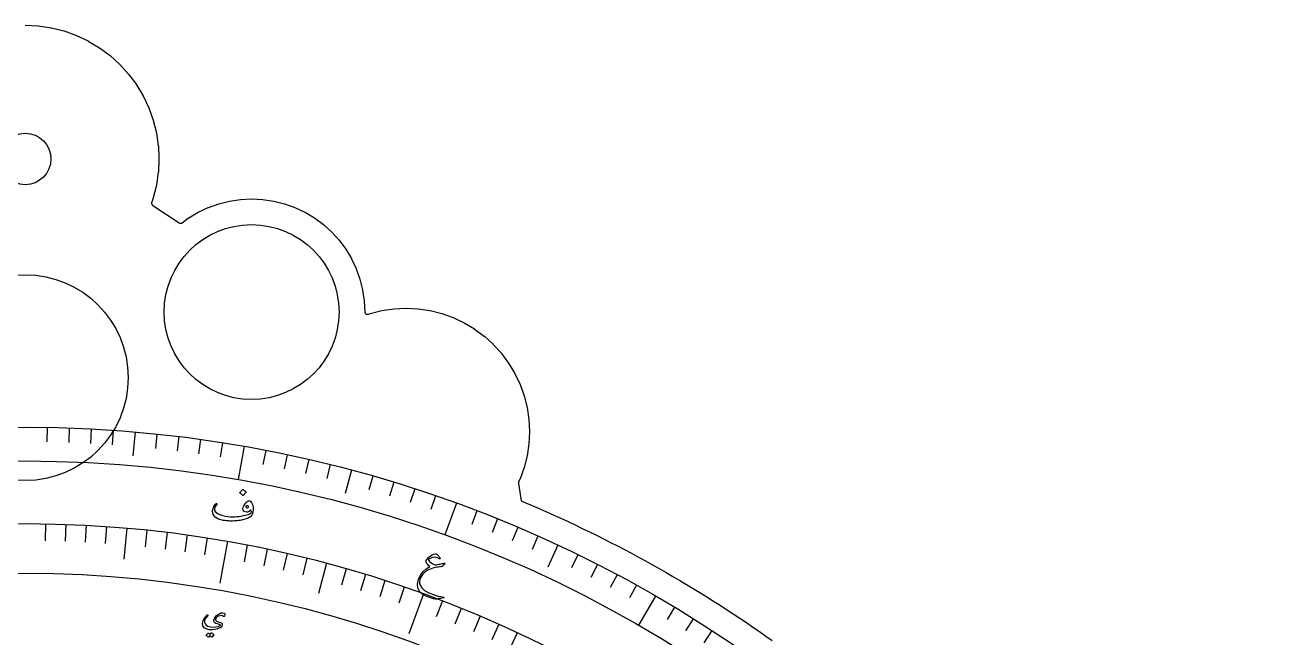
# Model space of a CAD drawing. Header units: millimetres. Extents: x -140 to 140, y -140 to 181.
# Drawn here: x 0 to 137.2, y 114.3 to 181 of the extents above; entities that cross this region are included whole.
import ezdxf

# ---------------------------------------------------------------- set-up
doc = ezdxf.new("R2010")
doc.units = ezdxf.units.MM
for name, color, linetype in [('CUT_INNER', 6, 'Continuous'), ('CUT_OUTER', 1, 'Continuous'), ('ENGRAVE', 7, 'Continuous'), ('ENGRAVE_FINE', 8, 'Continuous'), ('TEXT', 5, 'Continuous')]:
    doc.layers.add(name, color=color, linetype=linetype)

msp = doc.modelspace()

# ---------------------------------------------------------------- linework, layer by layer
at = {"layer": 'CUT_INNER'}
for centre, radius in [((0, 166.3921), 2.8), ((24.64, 149.7321), 9.52), ((0, 142.5921), 11.2)]:
    msp.add_circle(centre, radius, dxfattribs=at)
at = {"layer": 'CUT_OUTER'}
msp.add_lwpolyline([(-0.0074, 180.9518), (0.0074, 180.9518), (1.4198, 180.8824), (1.4344, 180.8809), (2.8332, 180.6734), (2.8477, 180.6706), (4.2194, 180.327), (4.2335, 180.3227), (5.5649, 179.8463), (5.5785, 179.8407), (6.8569, 179.236), (6.8699, 179.2291), (8.0828, 178.5021), (8.095, 178.4939), (9.2309, 177.6515), (9.2422, 177.6422), (10.29, 176.6925), (10.3004, 176.6821), (11.2501, 175.6343), (11.2594, 175.623), (12.1018, 174.4871), (12.11, 174.4749), (12.837, 173.262), (12.8439, 173.249), (13.4485, 171.9706), (13.4542, 171.9571), (13.9306, 170.6256), (13.9348, 170.6115), (14.2784, 169.2398), (14.2813, 169.2253), (14.4888, 167.8265), (14.4903, 167.8119), (14.5596, 166.3995), (14.5596, 166.3848), (14.4903, 164.9723), (14.4888, 164.9577), (14.2813, 163.5589), (14.2784, 163.5445), (13.9348, 162.1727), (13.9306, 162.1586), (13.7636, 161.6921), (13.7553, 161.6649), (13.7496, 161.6369), (13.7466, 161.6086), (13.7463, 161.5801), (13.7487, 161.5517), (13.7538, 161.5237), (13.7615, 161.4962), (13.7718, 161.4697), (13.7845, 161.4442), (13.7996, 161.42), (13.817, 161.3974), (13.8364, 161.3766), (13.8577, 161.3576), (13.8807, 161.3408), (16.7481, 159.4451), (16.7744, 159.4296), (16.8022, 159.4168), (16.8311, 159.4069), (16.8608, 159.4), (16.8911, 159.3962), (16.9217, 159.3954), (16.9521, 159.3978), (16.9822, 159.4033), (17.0115, 159.4118), (17.0398, 159.4232), (17.0669, 159.4375), (17.0923, 159.4544), (17.7895, 159.9714), (17.8017, 159.9796), (18.8261, 160.5936), (18.839, 160.6005), (19.9187, 161.1112), (19.9323, 161.1168), (21.0568, 161.5191), (21.0708, 161.5234), (22.2293, 161.8136), (22.2438, 161.8165), (23.4251, 161.9917), (23.4398, 161.9932), (24.6326, 162.0518), (24.6474, 162.0518), (25.8402, 161.9932), (25.8549, 161.9917), (27.0362, 161.8165), (27.0507, 161.8136), (28.2092, 161.5234), (28.2232, 161.5191), (29.3477, 161.1168), (29.3613, 161.1112), (30.441, 160.6005), (30.4539, 160.5936), (31.4783, 159.9796), (31.4905, 159.9714), (32.4498, 159.26), (32.4612, 159.2507), (33.3461, 158.4486), (33.3565, 158.4382), (34.1585, 157.5533), (34.1679, 157.5419), (34.8793, 156.5827), (34.8875, 156.5704), (35.5015, 155.546), (35.5084, 155.5331), (36.019, 154.4534), (36.0247, 154.4398), (36.427, 153.3154), (36.4313, 153.3013), (36.7215, 152.1428), (36.7244, 152.1283), (36.8996, 150.947), (36.901, 150.9323), (36.9578, 149.7767), (36.9607, 149.7474), (36.9664, 149.7185), (36.975, 149.6904), (36.9863, 149.6632), (37.0001, 149.6372), (37.0165, 149.6127), (37.0352, 149.59), (37.056, 149.5691), (37.0787, 149.5505), (37.1032, 149.5341), (37.1292, 149.5202), (37.1564, 149.509), (37.1846, 149.5004), (37.2134, 149.4947), (37.2427, 149.4918), (37.2722, 149.4918), (37.3015, 149.4947), (37.3303, 149.5004), (37.3585, 149.509), (37.5316, 149.5709), (37.5457, 149.5752), (38.8108, 149.8921), (38.8253, 149.895), (40.1154, 150.0863), (40.13, 150.0878), (41.4326, 150.1518), (41.4474, 150.1518), (42.75, 150.0878), (42.7646, 150.0863), (44.0547, 149.895), (44.0692, 149.8921), (45.3343, 149.5752), (45.3484, 149.5709), (46.5763, 149.1315), (46.5899, 149.1259), (47.7689, 148.5683), (47.7819, 148.5614), (48.9005, 147.8909), (48.9128, 147.8827), (49.9603, 147.1058), (49.9717, 147.0964), (50.9381, 146.2206), (50.9485, 146.2102), (51.8243, 145.2438), (51.8336, 145.2324), (52.6106, 144.1849), (52.6187, 144.1727), (53.2892, 143.054), (53.2962, 143.041), (53.8538, 141.862), (53.8594, 141.8485), (54.2988, 140.6205), (54.3031, 140.6064), (54.62, 139.3413), (54.6228, 139.3268), (54.8142, 138.0368), (54.8156, 138.0221), (54.8796, 136.7195), (54.8796, 136.7048), (54.8156, 135.4021), (54.8142, 135.3875), (54.6228, 134.0974), (54.62, 134.083), (54.3031, 132.8178), (54.2988, 132.8038), (53.8594, 131.5758), (53.8538, 131.5622), (53.7001, 131.2373), (53.6886, 131.2092), (53.6799, 131.1802), (53.6742, 131.1504), (53.6715, 131.1202), (53.6719, 131.0898), (53.6754, 131.0597), (53.9904, 129.1699), (54.3683, 129.012), (55.1589, 128.6759), (55.9474, 128.3351), (56.7338, 127.9894), (57.518, 127.6388), (58.3001, 127.2835), (59.08, 126.9234), (59.8577, 126.5585), (60.6331, 126.1888), (61.4063, 125.8144), (62.1771, 125.4353), (62.9456, 125.0514), (63.7117, 124.6628), (64.4754, 124.2695), (65.2367, 123.8716), (65.9955, 123.469), (66.7519, 123.0617), (67.5057, 122.6498), (68.257, 122.2333), (69.0057, 121.8122), (69.7519, 121.3865), (70.4954, 120.9562), (71.2362, 120.5214), (71.9744, 120.082), (72.7098, 119.6381), (73.4426, 119.1897), (74.1725, 118.7368), (74.8997, 118.2795), (75.624, 117.8177), (76.3455, 117.3515), (77.0641, 116.8808), (77.7798, 116.4057), (78.4926, 115.9263), (79.2025, 115.4425), (79.9093, 114.9544), (80.6131, 114.4619), (81.314, 113.9651)], dxfattribs=at)
at = {"layer": 'ENGRAVE'}
for points in [[(11.9578, 136.6779), (11.729, 134.0629)], [(23.8245, 135.1156), (23.1864, 131.4965)], [(35.51, 132.525), (34.8306, 129.9895)], [(46.9252, 128.9258), (45.6682, 125.4725)], [(11.0426, 126.2179), (10.7473, 122.8428)], [(22.0012, 124.7751), (21.199, 120.2253)], [(57.9832, 124.3454), (56.8739, 121.9664)], [(32.7924, 122.3828), (31.9155, 119.1102)], [(43.334, 119.0591), (41.7538, 114.7177)], [(68.6, 118.8187), (66.7625, 115.636)], [(53.5457, 114.8292), (52.1139, 111.7586)]]:
    msp.add_lwpolyline(points, dxfattribs=at)
for radius in [137.2, 137.2, 133.525, 126.7, 126.7, 121.31]:
    msp.add_circle((0, 0), radius, dxfattribs=at)
at = {"layer": 'ENGRAVE_FINE'}
for points in [[(2.3945, 137.1791), (2.367, 135.6043)], [(4.7882, 137.1164), (4.7332, 135.5424)], [(7.1805, 137.012), (7.0981, 135.4391)], [(9.5706, 136.8658), (9.4607, 135.2946)], [(14.3413, 136.4484), (14.1767, 134.882)], [(16.7205, 136.1773), (16.5285, 134.6141)], [(19.0945, 135.8648), (18.8754, 134.3051)], [(21.4628, 135.5108), (21.2164, 133.9552)], [(26.179, 134.6792), (25.8785, 133.1332)], [(28.5255, 134.2019), (28.198, 132.6613)], [(30.8633, 133.6836), (30.509, 132.1489)], [(33.1917, 133.1246), (32.8107, 131.5964)], [(37.8174, 131.8851), (37.3833, 130.3711)], [(40.1134, 131.205), (39.6529, 129.6988)], [(42.3971, 130.485), (41.9104, 128.987)], [(44.668, 129.7251), (44.1552, 128.236)], [(49.1681, 128.0872), (48.6037, 126.6168)], [(2.2112, 126.6807), (2.179, 124.833)], [(4.4218, 126.6228), (4.3573, 124.7759)], [(6.631, 126.5264), (6.5342, 124.6809)], [(8.8381, 126.3914), (8.7092, 124.5479)], [(51.396, 127.2096), (50.806, 125.7493)], [(53.6083, 126.2933), (52.9929, 124.8435)], [(13.2438, 126.0059), (13.0506, 124.168)], [(15.4408, 125.7556), (15.2156, 123.9214)], [(17.6332, 125.467), (17.376, 123.6369)], [(19.8202, 125.1401), (19.5312, 123.3149)], [(55.8043, 125.3384), (55.1637, 123.8996)], [(24.1755, 124.3722), (23.8229, 122.5581)], [(26.3424, 123.9313), (25.9582, 122.1237)], [(28.5013, 123.4527), (28.0856, 121.6521)], [(30.6515, 122.9365), (30.2044, 121.1434)], [(60.1445, 123.3145), (59.4541, 121.8989)], [(62.2875, 122.2461), (61.5725, 120.8428)], [(34.9233, 121.7919), (34.4139, 120.0154)], [(37.0435, 121.1638), (36.5032, 119.3966)], [(64.4115, 121.1404), (63.6721, 119.7498)], [(39.1525, 120.4989), (38.5814, 118.7413)], [(41.2495, 119.7972), (40.6478, 118.0499)], [(66.5159, 119.9978), (65.7523, 118.6203)], [(45.4052, 118.2846), (44.743, 116.5594)], [(47.4627, 117.4742), (46.7704, 115.7608)], [(49.5056, 116.628), (48.7836, 114.9269)], [(70.6632, 117.6034), (69.852, 116.2533)], [(51.5335, 115.7462), (50.7819, 114.058)], [(72.7049, 116.3522), (71.8703, 115.0165)], [(74.7245, 115.0656), (73.8667, 113.7447)]]:
    msp.add_lwpolyline(points, dxfattribs=at)
at = {"layer": 'TEXT'}
for points in [[(23.6635, 130.4114), (23.6709, 130.4164), (23.6805, 130.4186), (23.6922, 130.4177), (23.7059, 130.414), (23.7975, 130.3568), (23.8817, 130.2919), (23.9585, 130.2193), (24.0279, 130.139), (24.034, 130.1276), (24.0357, 130.117), (24.0329, 130.1072), (24.0257, 130.0983), (23.7183, 129.7639), (23.7078, 129.7565), (23.696, 129.7564), (23.683, 129.7636), (23.6687, 129.7781), (23.6563, 129.7906), (23.6365, 129.8096), (23.6095, 129.8351), (23.5751, 129.8671), (23.5328, 129.9056), (23.4819, 129.9508), (23.4223, 130.0027), (23.354, 130.0612), (23.3453, 130.0705), (23.3415, 130.0789), (23.3429, 130.0863), (23.3493, 130.0929)], [(24.3615, 129.1815), (24.4631, 129.1696), (24.5555, 129.1125), (24.6386, 129.0101), (24.7122, 128.8625), (24.7674, 128.678), (24.7956, 128.4653), (24.7967, 128.2242), (24.7708, 127.9549), (24.755, 127.8584), (24.7312, 127.7706), (24.6994, 127.6915), (24.6597, 127.6209), (24.5418, 127.4875), (24.3821, 127.3691), (24.1805, 127.2656), (23.9372, 127.1768), (23.8025, 127.1395), (23.6645, 127.1063), (23.5232, 127.0771), (23.3786, 127.0518), (23.2304, 127.0307), (23.0782, 127.0136), (22.9221, 127.0006), (22.762, 126.9916), (22.602, 126.9863), (22.4462, 126.9842), (22.2945, 126.9854), (22.147, 126.9899), (22.0033, 126.998), (21.8633, 127.0102), (21.7268, 127.0264), (21.5938, 127.0467), (21.0484, 127.1846), (20.6654, 127.397), (20.4445, 127.6852), (20.3863, 128.0502), (20.3957, 128.1313), (20.415, 128.2223), (20.4442, 128.3233), (20.4833, 128.4342), (20.5375, 128.5543), (20.6042, 128.6685), (20.6836, 128.7768), (20.7757, 128.8791), (20.7888, 128.8905), (20.8032, 128.8978), (20.8188, 128.901), (20.8358, 128.9002), (20.8514, 128.8954), (20.8632, 128.8868), (20.8712, 128.8743), (20.8753, 128.8579), (20.8757, 128.8406), (20.8726, 128.8251), (20.8658, 128.8114), (20.8556, 128.7996), (20.6774, 128.5562), (20.596, 128.3368), (20.6108, 128.1417), (20.7214, 127.9708), (20.9927, 127.767), (21.349, 127.6137), (21.7905, 127.5102), (22.3178, 127.4556), (22.5521, 127.4484), (22.7888, 127.4518), (23.0279, 127.466), (23.2695, 127.4909), (23.5133, 127.5266), (23.7591, 127.573), (24.007, 127.6301), (24.2569, 127.6981), (24.3921, 127.7447), (24.4986, 127.8026), (24.5764, 127.8716), (24.6254, 127.952), (24.6195, 128.015), (24.6025, 128.0749), (24.5746, 128.1318), (24.5358, 128.1856), (24.5306, 128.1888), (24.5231, 128.1867), (24.5132, 128.1792), (24.5011, 128.1664), (24.4074, 128.0652), (24.3106, 127.9942), (24.2105, 127.9533), (24.1072, 127.9426), (23.9279, 127.9737), (23.7999, 128.0516), (23.723, 128.1764), (23.6973, 128.3483), (23.7246, 128.4909), (23.8047, 128.6564), (23.9379, 128.8449), (24.1244, 129.0561), (24.1804, 129.1064), (24.2385, 129.1441), (24.2989, 129.1691), (24.3615, 129.1815)], [(24.2843, 128.4702), (24.307, 128.4891), (24.3166, 128.5105), (24.313, 128.5343), (24.2962, 128.5606), (24.2213, 128.6307), (24.1486, 128.6579), (24.0782, 128.6422), (24.0102, 128.5835), (23.999, 128.5637), (23.994, 128.5454), (23.995, 128.5284), (24.0022, 128.5129), (24.064, 128.4557), (24.1316, 128.4295), (24.205, 128.4344), (24.2843, 128.4702)], [(44.6289, 123.4091), (44.7116, 123.402), (44.7932, 123.371), (44.8736, 123.3163), (44.9527, 123.2376), (44.9907, 123.1913), (45.0247, 123.1461), (45.0546, 123.102), (45.0805, 123.059), (45.1024, 123.0174), (45.1206, 122.9776), (45.135, 122.9395), (45.1456, 122.9031), (45.1494, 122.8701), (45.1374, 122.8549), (45.1096, 122.8578), (45.0659, 122.8785), (44.7864, 123.0022), (44.4983, 123.0367), (44.2022, 122.9822), (43.8985, 122.8385), (43.887, 122.8262), (43.8818, 122.8109), (43.8831, 122.7927), (43.8907, 122.7715), (44.0184, 122.5786), (44.1758, 122.4245), (44.3631, 122.309), (44.5805, 122.232), (44.6223, 122.2255), (44.6793, 122.2255), (44.7516, 122.2321), (44.839, 122.2451), (45.0014, 122.2771), (45.145, 122.305), (45.2696, 122.3291), (45.3753, 122.3492), (45.4621, 122.3656), (45.5298, 122.3782), (45.5786, 122.387), (45.6083, 122.3922), (45.6472, 122.3901), (45.6624, 122.3733), (45.6537, 122.3418), (45.6212, 122.2956), (45.5195, 122.1803), (45.4373, 122.0969), (45.3745, 122.0454), (45.3311, 122.0258), (45.216, 122.0157), (45.0926, 122.0002), (44.9608, 121.9793), (44.8208, 121.9528), (44.6724, 121.9209), (44.5159, 121.8834), (44.3511, 121.8403), (44.1782, 121.7917), (43.8147, 121.6464), (43.5033, 121.4341), (43.2437, 121.1553), (43.0357, 120.8103), (42.96, 120.609), (42.9247, 120.4095), (42.9294, 120.2118), (42.9741, 120.0159), (43.1509, 119.7111), (43.4705, 119.4306), (43.9326, 119.1732), (44.5372, 118.937), (44.6334, 118.9077), (44.7377, 118.878), (44.8501, 118.8478), (44.9706, 118.8171), (45.099, 118.7864), (45.2352, 118.7559), (45.3791, 118.7257), (45.5309, 118.6957), (45.5564, 118.6889), (45.5741, 118.6804), (45.5838, 118.6703), (45.5855, 118.6584), (45.5443, 118.6194), (45.425, 118.5819), (45.2275, 118.5457), (44.9521, 118.5104), (44.7877, 118.496), (44.6471, 118.4919), (44.5303, 118.4984), (44.4373, 118.5154), (44.1035, 118.6116), (43.8075, 118.7172), (43.5492, 118.8325), (43.3285, 118.9575), (42.9456, 119.2881), (42.7301, 119.672), (42.6822, 120.1102), (42.8031, 120.6031), (43.0341, 121.0836), (43.3143, 121.4802), (43.6443, 121.7923), (44.0243, 122.0195), (43.8801, 122.158), (43.7682, 122.2862), (43.6887, 122.4039), (43.6416, 122.5113), (43.6326, 122.5511), (43.6312, 122.5915), (43.6374, 122.6326), (43.6513, 122.6743), (43.7073, 122.7798), (43.7703, 122.8762), (43.8401, 122.9634), (43.9169, 123.0414), (44.099, 123.1885), (44.2784, 123.2988), (44.455, 123.3723), (44.6289, 123.4091)], [(21.5839, 116.6039), (21.4797, 116.6614), (21.356, 116.6856), (21.213, 116.6766), (21.0507, 116.6342), (20.9438, 116.585), (20.8505, 116.52), (20.7709, 116.4393), (20.705, 116.3429), (20.6965, 116.3227), (20.6922, 116.301), (20.692, 116.2776), (20.696, 116.2526), (20.7372, 116.1698), (20.8183, 116.0983), (20.9391, 116.0381), (21.0999, 115.9891), (21.2587, 115.9422), (21.3706, 115.8892), (21.4354, 115.8301), (21.4533, 115.7651), (21.4334, 115.6398), (21.3884, 115.5332), (21.3183, 115.4453), (21.2233, 115.3762), (20.9391, 115.2485), (20.6472, 115.1689), (20.3474, 115.1373), (20.0394, 115.1536), (19.7139, 115.2336), (19.4842, 115.3758), (19.3502, 115.5808), (19.3119, 115.849), (19.3305, 115.9895), (19.3758, 116.138), (19.4481, 116.2943), (19.5473, 116.4583), (19.5798, 116.5031), (19.6126, 116.5461), (19.6459, 116.5872), (19.6795, 116.6265), (19.7138, 116.6641), (19.7489, 116.7003), (19.7849, 116.735), (19.8218, 116.7682), (19.8408, 116.7813), (19.8565, 116.7852), (19.8689, 116.78), (19.8779, 116.7657), (19.8815, 116.7492), (19.8804, 116.7335), (19.8745, 116.7187), (19.864, 116.7046), (19.6844, 116.5014), (19.5664, 116.3105), (19.5097, 116.1323), (19.5138, 115.9668), (19.5855, 115.781), (19.712, 115.6369), (19.8935, 115.5344), (20.13, 115.4731), (20.4416, 115.4438), (20.7297, 115.458), (20.9945, 115.5159), (21.2361, 115.6178), (21.2513, 115.6274), (21.2584, 115.6385), (21.2574, 115.651), (21.2483, 115.6651), (21.2067, 115.6957), (21.1308, 115.729), (21.0206, 115.765), (20.8761, 115.8035), (20.7302, 115.8487), (20.6224, 115.9037), (20.5528, 115.9686), (20.5214, 116.0434), (20.5153, 116.126), (20.5244, 116.2098), (20.5487, 116.2949), (20.5882, 116.3812), (20.6962, 116.5455), (20.8314, 116.6903), (20.9941, 116.8155), (21.1841, 116.921), (21.234, 116.9451), (21.2819, 116.9651), (21.3276, 116.9811), (21.3714, 116.993), (21.4129, 117.0011), (21.4519, 117.0057), (21.4886, 117.0067), (21.5228, 117.0041), (21.6517, 116.9677), (21.7215, 116.8958), (21.7322, 116.7883), (21.6839, 116.6455), (21.6607, 116.6089), (21.6363, 116.5898), (21.6107, 116.5881), (21.5839, 116.6039)], [(20.274, 114.8018), (20.279, 114.8053), (20.2853, 114.8068), (20.2931, 114.8064), (20.3022, 114.8039), (20.3332, 114.7853), (20.3629, 114.7657), (20.3913, 114.745), (20.4185, 114.7232), (20.4445, 114.7), (20.4695, 114.6752), (20.4936, 114.6488), (20.5168, 114.6209), (20.5208, 114.6129), (20.5218, 114.605), (20.5197, 114.5972), (20.5146, 114.5895), (20.3066, 114.3581), (20.3016, 114.3554), (20.2951, 114.3566), (20.2871, 114.3616), (20.2776, 114.3703), (20.2713, 114.3779), (20.2609, 114.3887), (20.2462, 114.4027), (20.2274, 114.4198), (20.2041, 114.4404), (20.1763, 114.4646), (20.1438, 114.4925), (20.1069, 114.524), (19.9436, 114.3443), (19.9366, 114.3391), (19.9288, 114.3389), (19.9201, 114.3438), (19.9106, 114.3536), (19.9023, 114.3621), (19.8891, 114.375), (19.8711, 114.3922), (19.8482, 114.4138), (19.82, 114.4399), (19.7861, 114.4705), (19.7464, 114.5056), (19.701, 114.5451), (19.6966, 114.5512), (19.6952, 114.5567), (19.6967, 114.5617), (19.7012, 114.5663), (19.9097, 114.7879), (19.9146, 114.7914), (19.921, 114.793), (19.9287, 114.7925), (19.9379, 114.79), (19.9645, 114.7758), (19.9901, 114.7602), (20.0145, 114.7433), (20.0378, 114.725), (20.0601, 114.7055), (20.0813, 114.6852), (20.1014, 114.6639), (20.1206, 114.6417)]]:
    msp.add_lwpolyline(points, close=True, dxfattribs=at)

doc.saveas('drawing.dxf')
